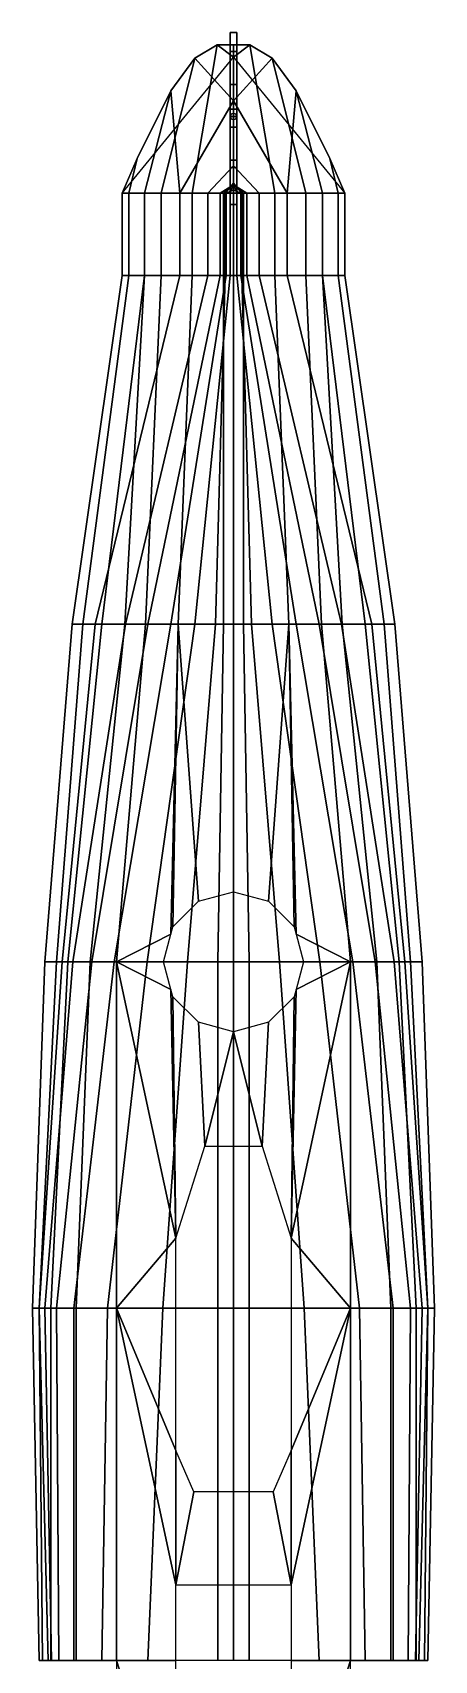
# Model space of a CAD drawing. Extents: x -2.4 to 2.4, y -20 to 20.
# Drawn here: x -2.44 to 2.44, y 0.26 to 20.04 of the extents above; entities that cross this region are included whole.
import ezdxf

# ---------------------------------------------------------------- set-up
doc = ezdxf.new("R2010")
doc.units = 0
doc.layers.get('0').update_dxf_attribs({"linetype": 'CONTINUOUS'})

msp = doc.modelspace()

# ---------------------------------------------------------------- linework, layer by layer
for points in [[(-0.04, 20.04, -0.89), (-0.04, 19.80999999999999, -1.27), (-0.04, 19.80999999999999, -0.29), (-0.04, 20.04, -0.6)], [(0.04, 20.04, -0.6), (0.04, 20.04, -0.89), (-0.04, 20.04, -0.89), (-0.04, 20.04, -0.6)], [(0.04, 20.04, -0.89), (0.04, 19.80999999999999, -1.27), (-0.04, 19.80999999999999, -1.27), (-0.04, 20.04, -0.89)], [(-0.04, 20.04, -0.6), (-0.04, 19.80999999999999, -0.29), (0.04, 19.80999999999999, -0.29), (0.04, 20.04, -0.6)], [(0.04, 19.80999999999999, -0.29), (0.04, 19.80999999999999, -1.27), (0.04, 20.04, -0.89), (0.04, 20.04, -0.6)], [(-0.1999999999998563, 19.89000000000008, 1.29), (-0.4699999999999998, 19.73, 1.29), (-0.4699999999999999, 19.73, 1.440000000000001), (-0.1999999999998563, 19.89000000000008, 1.440000000000001)], [(0, 19.74, 0.89), (0, 19.21, 0.4700000000000007), (-0.4699999999999998, 19.73, 1.29), (-0.199999999999986, 19.89000000000008, 1.29)], [(0, 19.88999999999999, 1.29), (-0.2000000000000002, 19.88999999999999, 1.29), (-0.199999999999986, 19.89000000000008, 1.440000000000001), (0, 19.88999999999999, 1.440000000000001)], [(0, 19.74, 0.89), (0, 19.74, 0.89), (-0.199999999999986, 19.89000000000008, 1.29), (0, 19.88999999999999, 1.29)], [(-0.04, 19.80999999999999, -1.27), (-0.04, 19.41, -1.6), (-0.04, 19.41), (-0.04, 19.80999999999999, -0.29)], [(0.04, 19.80999999999999, -1.27), (0.04, 19.41, -1.6), (-0.04, 19.41, -1.6), (-0.04, 19.80999999999999, -1.27)], [(-0.04, 19.80999999999999, -0.29), (-0.04, 19.41), (0.04, 19.41), (0.04, 19.80999999999999, -0.29)], [(0.2000000000000002, 19.88999999999999, 1.29), (0, 19.88999999999999, 1.29), (1.42e-14, 19.89000000000008, 1.440000000000001), (0.2000000000000002, 19.88999999999999, 1.440000000000001)], [(0, 19.74, 0.89), (0, 19.74, 0.89), (0, 19.88999999999999, 1.29), (0.2000000000000002, 19.88999999999999, 1.29)], [(0, 19.21, 0.4700000000000007), (0, 19.74, 0.89), (0.2000000000000002, 19.88999999999999, 1.29), (0.4699999999998558, 19.73000000000008, 1.29)], [(0.04, 19.41), (0.04, 19.41, -1.6), (0.04, 19.80999999999999, -1.27), (0.04, 19.80999999999999, -0.29)], [(0.4699999999999998, 19.73, 1.29), (0.2000000000000002, 19.88999999999999, 1.29), (0.2000000000000144, 19.89000000000008, 1.440000000000001), (0.4699999999999997, 19.73, 1.440000000000001)], [(0, 19.74, 0.89), (0, 19.21, 0.4700000000000007), (-0.6499999999999915, 18.09, 0.4700000000000007), (-1.349999999999987, 18.09, 1.219999999999998)], [(-0.4699999999999998, 19.73, 1.29), (-0.7599999999999998, 19.33, 1.29), (-0.7599999999999998, 19.33, 1.440000000000001), (-0.4699999999999998, 19.73, 1.440000000000001)], [(0, 19.21, 0.4700000000000007), (-0.6500000000000064, 18.08999999999999, 0.4700000000000007), (-0.7599999999999998, 19.33, 1.29), (-0.4699999999999998, 19.73, 1.29)], [(1.350000000000001, 18.09, 1.219999999999998), (0.6500000000000057, 18.09, 0.4700000000000007), (0, 19.21, 0.4700000000000007), (0, 19.74, 0.89)], [(0.6499999999999451, 18.08999999999999, 0.4699999999999358), (0, 19.21, 0.4700000000000007), (0.4699999999998558, 19.73000000000008, 1.29), (0.7600000000001332, 19.32999999999992, 1.29)], [(0.7599999999999998, 19.33, 1.29), (0.4699999999998416, 19.73, 1.29), (0.4699999999998558, 19.73000000000008, 1.440000000000001), (0.7599999999999998, 19.33, 1.440000000000001)], [(-0.04, 19.41, -1.6), (-0.04, 19.10999999999999, -1.8), (-0.04, 19.10999999999999, 0.3099999999999998), (-0.04, 19.41)], [(0.04, 19.41, -1.6), (0.04, 19.10999999999999, -1.8), (-0.04, 19.10999999999999, -1.8), (-0.04, 19.41, -1.6)], [(-0.04, 19.41), (-0.04, 19.10999999999999, 0.3099999999999998), (0.04, 19.10999999999999, 0.3099999999999998), (0.04, 19.41)], [(0.04, 19.10999999999999, 0.3099999999999998), (0.04, 19.10999999999999, -1.8), (0.04, 19.41, -1.6), (0.04, 19.41)], [(-0.6500000000000064, 18.08999999999999, 0.4700000000000007), (-1.349999999999957, 18.09000000000003, 1.219999999999991), (-1.169999999999999, 18.51, 1.29), (-0.7599999999999998, 19.33, 1.29)], [(-0.7599999999999998, 19.33, 1.440000000000001), (-1.169999999999999, 18.51, 1.440000000000001), (-1.269999999999988, 18.09, 1.349999999999999), (-1.079999999999991, 18.09, 1.39)], [(-0.7599999999999998, 19.33, 1.29), (-1.169999999999999, 18.51, 1.29), (-1.169999999999999, 18.51, 1.440000000000001), (-0.7599999999999998, 19.33, 1.440000000000001)], [(0, 19.21, 0.4700000000000007), (0, 18.42), (-0.3099999999999952, 18.09), (-0.6499999999999915, 18.09, 0.4700000000000007)], [(0.6500000000000057, 18.09, 0.4700000000000007), (0.3100000000000093, 18.09), (0, 18.42), (0, 19.21, 0.4700000000000007)], [(1.349999999999987, 18.08999999999999, 1.219999999999999), (0.6499999999999451, 18.08999999999999, 0.4699999999999358), (0.7600000000001332, 19.32999999999992, 1.29), (1.169999999999999, 18.51, 1.29)], [(1.080000000000005, 18.09, 1.39), (1.270000000000002, 18.09, 1.349999999999999), (1.169999999999999, 18.51, 1.440000000000001), (0.7600000000001332, 19.32999999999992, 1.440000000000001)], [(1.169999999999999, 18.51, 1.29), (0.7600000000001332, 19.32999999999992, 1.29), (0.7600000000001332, 19.32999999999992, 1.440000000000001), (1.169999999999999, 18.51, 1.440000000000001)], [(-0.04, 19.10999999999999, -1.8), (-0.04, 19.02, -1.87), (-0.04, 19.02, 0.31), (-0.04, 19.10999999999999, 0.31)], [(0.04, 19.10999999999999, -1.8), (0.04, 19.02, -1.87), (-0.04, 19.02, -1.87), (-0.04, 19.10999999999999, -1.8)], [(-0.04, 19.10999999999999, 0.31), (-0.04, 19.02, 0.31), (0.04, 19.02, 0.31), (0.04, 19.10999999999999, 0.31)], [(-0.0282842712474619, 19.04828427124746, 0.31), (-0.04, 19.02, 0.31), (-0.04, 19.02, 0.61), (-0.0282842712474619, 19.04828427124746, 0.61)], [(-0.04, 19.02, -1.87), (-0.0282842712474619, 18.99171572875253, -1.87), (-0.0282842712474619, 18.99171572875253, 0.61), (-0.04, 19.02, 0.61)], [(0.04, 18.89, -1.89), (0.04, 19.02, -1.89), (-0.04, 19.02, -1.89), (-0.04, 18.89, -1.89)], [(-0.04, 19.02, -1.89), (-0.04, 19.02, -1.98), (-0.04, 18.89, -1.98), (-0.04, 18.89, -1.89)], [(-0.04, 18.89, -1.98), (-0.04, 19.02, -1.98), (0.04, 19.02, -1.98), (0.04, 18.89, -1.98)], [(0.04, 19.02, -1.89), (0.04, 19.02, -1.98), (-0.04, 19.02, -1.98), (-0.04, 19.02, -1.89)], [(0, 19.05999999999999, 0.31), (-0.0282842712474619, 19.04828427124746, 0.31), (-0.0282842712474619, 19.04828427124746, 0.61), (0, 19.05999999999999, 0.61)], [(-0.0282842712474619, 18.99171572875253, -1.87), (0, 18.98, -1.87), (0, 18.98, 0.61), (-0.0282842712474619, 18.99171572875253, 0.61)], [(0.0282842712474619, 19.04828427124746, 0.31), (0, 19.05999999999999, 0.31), (0, 19.05999999999999, 0.61), (0.0282842712474619, 19.04828427124746, 0.61)], [(0, 18.98, -1.87), (0.0282842712474619, 18.99171572875253, -1.87), (0.0282842712474619, 18.99171572875253, 0.61), (0, 18.98, 0.61)], [(0.04, 19.02, 0.31), (0.0282842712474619, 19.04828427124746, 0.31), (0.0282842712474619, 19.04828427124746, 0.61), (0.04, 19.02, 0.61)], [(0.0282842712474619, 18.99171572875253, -1.87), (0.04, 19.02, -1.87), (0.04, 19.02, 0.61), (0.0282842712474619, 18.99171572875253, 0.61)], [(0.04, 19.02, 0.31), (0.04, 19.02, -1.87), (0.04, 19.10999999999999, -1.8), (0.04, 19.10999999999999, 0.31)], [(0.04, 18.89, -1.98), (0.04, 19.02, -1.98), (0.04, 19.02, -1.89), (0.04, 18.89, -1.89)], [(0.04, 18.49, -1.78), (0.04, 18.89, -1.89), (-0.04, 18.89, -1.89), (-0.04, 18.49, -1.78)], [(-0.04, 18.4, -1.89), (-0.04, 18.89, -1.98), (0.04, 18.89, -1.98), (0.04, 18.4, -1.89)], [(-0.04, 18.89, -1.89), (-0.04, 18.89, -1.98), (-0.04, 18.4, -1.89), (-0.04, 18.49, -1.78)], [(0.04, 18.4, -1.89), (0.04, 18.89, -1.98), (0.04, 18.89, -1.89), (0.04, 18.49, -1.78)], [(-1.169999999999999, 18.51, 1.440000000000001), (-1.169999999999999, 18.51, 1.29), (-1.349999999999987, 18.09, 1.280000000000001), (-1.269999999999988, 18.09, 1.349999999999999)], [(-1.349999999999957, 18.09000000000003, 1.219999999999991), (-1.349999999999957, 18.09000000000003, 1.219999999999991), (-1.349999999999987, 18.09, 1.280000000000001), (-1.169999999999999, 18.51, 1.29)], [(0, 18.42), (0, 18.19, -0.2699999999999996), (-0.1599999999999895, 18.09, -0.2699999999999996), (-0.3099999999999952, 18.09)], [(-0.04, 18.49, -1.78), (-0.04, 18.4, -1.89), (-0.04, 17.94999999999999, -1.59), (-0.04, 18.09, -1.34)], [(0.04, 18.09, -1.34), (0.04, 18.49, -1.78), (-0.04, 18.49, -1.78), (-0.04, 18.09, -1.34)], [(-0.04, 17.94999999999999, -1.59), (-0.04, 18.4, -1.89), (0.04, 18.4, -1.89), (0.04, 17.94999999999999, -1.59)], [(0.3100000000000093, 18.09), (0.1600000000000036, 18.09, -0.2699999999999996), (0, 18.19, -0.2699999999999996), (0, 18.42)], [(0.04, 17.94999999999999, -1.59), (0.04, 18.4, -1.89), (0.04, 18.49, -1.78), (0.04, 18.09, -1.34)], [(1.270000000000002, 18.09, 1.349999999999999), (1.349999999999987, 18.09000000000002, 1.280000000000001), (1.169999999999999, 18.51, 1.29), (1.169999999999999, 18.51, 1.440000000000001)], [(1.349999999999987, 18.08999999999999, 1.219999999999999), (1.349999999999987, 18.08999999999999, 1.219999999999999), (1.169999999999999, 18.51, 1.29), (1.349999999999987, 18.09000000000002, 1.280000000000001)], [(0, 18.21, -0.9400000000000012), (7.2e-15, 18.21, -1.07), (7.1e-15, 18.09, -1.07), (-0.1199999999999903, 18.09, -0.9400000000000012)], [(0, 18.21, -0.83), (0, 18.21, -0.9400000000000012), (-0.1199999999999903, 18.09, -0.9400000000000012), (-0.0999999999999872, 18.09, -0.83)], [(0, 18.21, -0.7100000000000009), (0, 18.21, -0.83), (-0.0999999999999872, 18.09, -0.83), (-0.0399999999999921, 18.09, -0.7100000000000009)], [(0, 18.12999999999999, -0.4900000000000003), (0, 18.21, -0.7100000000000009), (-0.0399999999999921, 18.09, -0.7100000000000009), (-0.0899999999999963, 18.09, -0.4900000000000003)], [(0.0900000000000105, 18.09, -0.4900000000000003), (0.0400000000000062, 18.09, -0.7100000000000009), (0, 18.21, -0.7100000000000009), (0, 18.12999999999999, -0.4900000000000003)], [(0.1200000000000045, 18.09, -0.9400000000000012), (7.1e-15, 18.09, -1.07), (7.2e-15, 18.21, -1.07), (0, 18.21, -0.9400000000000012)], [(0.0400000000000062, 18.09, -0.7100000000000009), (0.1000000000000014, 18.09, -0.83), (0, 18.21, -0.83), (0, 18.21, -0.7100000000000009)], [(0.1000000000000014, 18.09, -0.83), (0.1200000000000045, 18.09, -0.9400000000000012), (0, 18.21, -0.9400000000000012), (0, 18.21, -0.83)], [(-1.350000000000001, 18.08999999999999, 1.219999999999999), (-0.6500000000000057, 18.08999999999999, 0.4699999999999999), (-0.6500000000000058, 17.08999999999999, 0.4699999999999999), (-1.350000000000001, 17.08999999999999, 1.219999999999999)], [(-1.270000000000002, 18.08999999999999, 1.349999999999999), (-1.350000000000001, 18.08999999999999, 1.28), (-1.350000000000001, 17.08999999999999, 1.28), (-1.270000000000003, 17.08999999999999, 1.349999999999999)], [(-1.350000000000001, 18.08999999999999, 1.28), (-1.350000000000001, 18.08999999999999, 1.219999999999999), (-1.350000000000001, 17.08999999999999, 1.219999999999999), (-1.350000000000001, 17.08999999999999, 1.28)], [(-1.080000000000005, 18.08999999999999, 1.39), (-1.270000000000002, 18.08999999999999, 1.349999999999999), (-1.270000000000003, 17.08999999999999, 1.349999999999999), (-1.080000000000005, 17.08999999999999, 1.39)], [(-0.6500000000000057, 18.08999999999999, 0.4699999999999999), (-0.3100000000000093, 18.08999999999999), (-0.3100000000000094, 17.08999999999999), (-0.6500000000000058, 17.08999999999999, 0.4699999999999999)], [(-0.3100000000000093, 18.08999999999999), (-0.1600000000000036, 18.08999999999999, -0.2699999999999996), (-0.1600000000000037, 17.08999999999999, -0.2699999999999996), (-0.3100000000000094, 17.08999999999999)], [(0, 18.19, -0.2699999999999996), (0, 18.12999999999999, -0.4900000000000003), (-0.0899999999999963, 18.09, -0.4900000000000003), (-0.1599999999999895, 18.09, -0.2699999999999996)], [(-0.1600000000000036, 18.08999999999999, -0.2699999999999996), (-0.0900000000000105, 18.08999999999999, -0.4900000000000003), (-0.0900000000000106, 17.08999999999999, -0.4900000000000003), (-0.1600000000000037, 17.08999999999999, -0.2699999999999996)], [(-0.1200000000000045, 18.08999999999999, -0.9400000000000005), (-7e-15, 18.08999999999999, -1.07), (-7.2e-15, 17.08999999999999, -1.07), (-0.1200000000000046, 17.08999999999999, -0.9400000000000005)], [(-0.1000000000000014, 18.08999999999999, -0.83), (-0.1200000000000045, 18.08999999999999, -0.9400000000000003), (-0.1200000000000046, 17.08999999999999, -0.9400000000000003), (-0.1000000000000015, 17.08999999999999, -0.83)], [(-0.0400000000000062, 18.08999999999999, -0.7100000000000009), (-0.1000000000000014, 18.08999999999999, -0.83), (-0.1000000000000015, 17.08999999999999, -0.83), (-0.0400000000000063, 17.08999999999999, -0.7100000000000009)], [(-0.0900000000000105, 18.08999999999999, -0.4900000000000003), (-0.0400000000000062, 18.08999999999999, -0.7100000000000009), (-0.0400000000000063, 17.08999999999999, -0.7100000000000009), (-0.0900000000000106, 17.08999999999999, -0.4900000000000003)], [(-0.04, 18.09, -1.34), (-0.04, 17.94999999999999, -1.59), (-0.04, 17.94999999999999, -1.026666666666674), (-0.04, 18.09, -1.026666666666674)], [(0.04, 18.09, -1.026666666666658), (0.04, 18.09, -1.34), (-0.04, 18.09, -1.34), (-0.04, 18.09, -1.026666666666674)], [(0.1600000000000036, 18.09, -0.2699999999999996), (0.0900000000000105, 18.09, -0.4900000000000003), (0, 18.12999999999999, -0.4900000000000003), (0, 18.19, -0.2699999999999996)], [(0.1199999999999903, 17.08999999999999, -0.9400000000000005), (-7.1e-15, 17.08999999999999, -1.07), (-7.1e-15, 18.08999999999999, -1.07), (0.1199999999999903, 18.08999999999999, -0.9400000000000005)], [(0.0399999999999921, 17.08999999999999, -0.7100000000000009), (0.0999999999999872, 17.08999999999999, -0.83), (0.0999999999999872, 18.08999999999999, -0.83), (0.0399999999999921, 18.08999999999999, -0.7100000000000009)], [(0.0899999999999963, 17.08999999999999, -0.4900000000000003), (0.0399999999999921, 17.08999999999999, -0.7100000000000009), (0.0399999999999921, 18.08999999999999, -0.7100000000000009), (0.0899999999999963, 18.08999999999999, -0.4900000000000003)], [(0.04, 17.94999999999999, -1.026666666666658), (0.04, 17.94999999999999, -1.59), (0.04, 18.09, -1.34), (0.04, 18.09, -1.026666666666658)], [(0.1599999999999895, 17.08999999999999, -0.2699999999999996), (0.0899999999999963, 17.08999999999999, -0.4900000000000003), (0.0899999999999963, 18.08999999999999, -0.4900000000000003), (0.1599999999999895, 18.08999999999999, -0.2699999999999996)], [(0.0999999999999872, 17.08999999999999, -0.83), (0.1199999999999903, 17.08999999999999, -0.9400000000000003), (0.1199999999999903, 18.08999999999999, -0.9400000000000003), (0.0999999999999872, 18.08999999999999, -0.83)], [(0.3099999999999952, 17.08999999999999), (0.1599999999999895, 17.08999999999999, -0.2699999999999996), (0.1599999999999895, 18.08999999999999, -0.2699999999999996), (0.3099999999999952, 18.08999999999999)], [(0.6499999999999915, 17.08999999999999, 0.4699999999999999), (0.3099999999999952, 17.08999999999999), (0.3099999999999952, 18.08999999999999), (0.6499999999999915, 18.08999999999999, 0.4699999999999999)], [(1.349999999999987, 17.08999999999999, 1.219999999999999), (0.6499999999999915, 17.08999999999999, 0.4699999999999999), (0.6499999999999915, 18.08999999999999, 0.4699999999999999), (1.349999999999987, 18.08999999999999, 1.219999999999999)], [(1.079999999999991, 17.08999999999999, 1.39), (1.269999999999988, 17.08999999999999, 1.349999999999999), (1.269999999999988, 18.08999999999999, 1.349999999999999), (1.079999999999991, 18.08999999999999, 1.39)], [(1.269999999999988, 17.08999999999999, 1.349999999999999), (1.349999999999987, 17.08999999999999, 1.28), (1.349999999999987, 18.08999999999999, 1.28), (1.269999999999988, 18.08999999999999, 1.349999999999999)], [(1.349999999999987, 17.08999999999999, 1.28), (1.349999999999987, 17.08999999999999, 1.219999999999999), (1.349999999999987, 18.08999999999999, 1.219999999999999), (1.349999999999987, 18.08999999999999, 1.28)], [(-0.04, 17.94999999999999, -1.026666666666674), (-0.04, 17.94999999999999, -1.59), (0.04, 17.94999999999999, -1.59), (0.04, 17.94999999999999, -1.026666666666658)], [(-1.350000000000001, 17.08999999999999, 1.219999999999999), (-0.6500000000000057, 17.08999999999999, 0.4699999999999999), (-1.679999999999992, 12.84999999999999, 0.4699999999999998), (-1.959999999999993, 12.84999999999999, 1.049999999999999)], [(-1.270000000000003, 17.08999999999999, 1.349999999999999), (-1.350000000000001, 17.08999999999999, 1.28), (-1.959999999999993, 12.84999999999999, 1.2), (-1.829999999999998, 12.84999999999999, 1.349999999999999)], [(-1.350000000000001, 17.08999999999999, 1.28), (-1.350000000000001, 17.08999999999999, 1.219999999999999), (-1.959999999999993, 12.84999999999999, 1.049999999999999), (-1.959999999999993, 12.84999999999999, 1.2)], [(-1.080000000000005, 17.08999999999999, 1.39), (-1.270000000000003, 17.08999999999999, 1.349999999999999), (-1.829999999999998, 12.84999999999999, 1.349999999999999), (-1.599999999999994, 12.84999999999999, 1.419999999999999)], [(-0.6500000000000057, 17.08999999999999, 0.4699999999999999), (-0.3100000000000094, 17.08999999999999), (-1.309999999999988, 12.84999999999999), (-1.679999999999992, 12.84999999999999, 0.4699999999999998)], [(-0.3100000000000094, 17.08999999999999), (-0.1600000000000037, 17.08999999999999, -0.2699999999999996), (-1.039999999999992, 12.84999999999999, -0.2699999999999996), (-1.309999999999988, 12.84999999999999)], [(-0.1600000000000037, 17.08999999999999, -0.2699999999999996), (-0.0900000000000106, 17.08999999999999, -0.4900000000000003), (-0.7599999999999909, 12.84999999999999, -0.4900000000000003), (-1.039999999999992, 12.84999999999999, -0.2699999999999996)], [(-0.0900000000000106, 17.08999999999999, -0.4900000000000003), (-0.0400000000000063, 17.08999999999999, -0.7100000000000009), (-0.469999999999999, 12.84999999999999, -0.7100000000000009), (-0.7599999999999909, 12.84999999999999, -0.4900000000000003)], [(-0.0400000000000063, 17.08999999999999, -0.7100000000000009), (-0.1000000000000015, 17.08999999999999, -0.83), (-0.2199999999999989, 12.84999999999999, -0.9000000000000004), (-0.469999999999999, 12.84999999999999, -0.7100000000000009)], [(-0.1000000000000015, 17.08999999999999, -0.83), (-0.1200000000000046, 17.08999999999999, -0.9400000000000003), (-0.1199999999999904, 12.84999999999999, -0.9900000000000002), (-0.2199999999999989, 12.84999999999999, -0.9000000000000004)], [(-0.1200000000000046, 17.08999999999999, -0.9400000000000003), (-7.2e-15, 17.08999999999999, -1.07), (-1e-16, 12.84999999999999, -1.01), (-0.1199999999999904, 12.84999999999999, -0.9900000000000002)], [(0.1199999999999903, 12.84999999999999, -0.9900000000000002), (-1e-16, 12.84999999999999, -1.01), (-7.2e-15, 17.08999999999999, -1.07), (0.1199999999999903, 17.08999999999999, -0.9400000000000003)], [(0.7599999999999909, 12.84999999999999, -0.4900000000000003), (0.4699999999999989, 12.84999999999999, -0.7100000000000009), (0.0399999999999921, 17.08999999999999, -0.7100000000000009), (0.0899999999999963, 17.08999999999999, -0.4900000000000003)], [(0.4699999999999989, 12.84999999999999, -0.7100000000000009), (0.2199999999999989, 12.84999999999999, -0.9000000000000004), (0.0999999999999872, 17.08999999999999, -0.83), (0.0399999999999921, 17.08999999999999, -0.7100000000000009)], [(1.039999999999992, 12.84999999999999, -0.2699999999999996), (0.7599999999999909, 12.84999999999999, -0.4900000000000003), (0.0899999999999963, 17.08999999999999, -0.4900000000000003), (0.1599999999999895, 17.08999999999999, -0.2699999999999996)], [(0.2199999999999989, 12.84999999999999, -0.9000000000000004), (0.1199999999999903, 12.84999999999999, -0.9900000000000002), (0.1199999999999903, 17.08999999999999, -0.9400000000000003), (0.0999999999999872, 17.08999999999999, -0.83)], [(1.309999999999988, 12.84999999999999), (1.039999999999992, 12.84999999999999, -0.2699999999999996), (0.1599999999999895, 17.08999999999999, -0.2699999999999996), (0.3099999999999952, 17.08999999999999)], [(1.679999999999992, 12.84999999999999, 0.4699999999999998), (1.309999999999988, 12.84999999999999), (0.3099999999999952, 17.08999999999999), (0.6499999999999915, 17.08999999999999, 0.4699999999999999)], [(1.959999999999993, 12.84999999999999, 1.049999999999999), (1.679999999999992, 12.84999999999999, 0.4699999999999998), (0.6499999999999915, 17.08999999999999, 0.4699999999999999), (1.349999999999987, 17.08999999999999, 1.219999999999999)], [(1.599999999999994, 12.84999999999999, 1.419999999999999), (1.829999999999998, 12.84999999999999, 1.349999999999999), (1.269999999999988, 17.08999999999999, 1.349999999999999), (1.079999999999991, 17.08999999999999, 1.39)], [(1.829999999999998, 12.84999999999999, 1.349999999999999), (1.959999999999993, 12.84999999999999, 1.2), (1.349999999999987, 17.08999999999999, 1.28), (1.269999999999988, 17.08999999999999, 1.349999999999999)], [(1.959999999999993, 12.84999999999999, 1.2), (1.959999999999993, 12.84999999999999, 1.049999999999999), (1.349999999999987, 17.08999999999999, 1.219999999999999), (1.349999999999987, 17.08999999999999, 1.28)], [(-1.959999999999993, 12.84999999999999, 1.049999999999999), (-1.679999999999992, 12.84999999999999, 0.4699999999999998), (-2.080000000000012, 8.749999999999996, 0.2000000000000002), (-2.290000000000006, 8.749999999999996, 0.8199999999999993)], [(-1.959999999999993, 12.84999999999999, 1.2), (-1.959999999999993, 12.84999999999999, 1.049999999999999), (-2.290000000000006, 8.749999999999996, 0.8199999999999993), (-2.290000000000006, 8.749999999999996, 1.199999999999999)], [(-1.829999999999998, 12.84999999999999, 1.349999999999999), (-1.959999999999993, 12.84999999999999, 1.2), (-2.290000000000006, 8.749999999999996, 1.199999999999999), (-2.150000000000005, 8.749999999999996, 1.349999999999999)], [(-1.599999999999994, 12.84999999999999, 1.419999999999999), (-1.829999999999998, 12.84999999999999, 1.349999999999999), (-2.150000000000005, 8.749999999999996, 1.349999999999999), (-2.010000000000005, 8.749999999999996, 1.419999999999999)], [(-1.679999999999992, 12.84999999999999, 0.4699999999999998), (-1.309999999999988, 12.84999999999999), (-1.950000000000017, 8.749999999999996), (-2.080000000000012, 8.749999999999996, 0.2000000000000002)], [(-1.309999999999988, 12.84999999999999), (-1.039999999999992, 12.84999999999999, -0.2699999999999996), (-1.719999999999998, 8.749999999999996, -0.2699999999999996), (-1.950000000000017, 8.749999999999996)], [(-1.039999999999992, 12.84999999999999, -0.2699999999999996), (-0.7599999999999909, 12.84999999999999, -0.4900000000000003), (-1.450000000000017, 8.749999999999996, -0.4900000000000003), (-1.719999999999998, 8.749999999999996, -0.2699999999999996)], [(-0.7599999999999909, 12.84999999999999, -0.4900000000000003), (-0.469999999999999, 12.84999999999999, -0.7100000000000009), (-1.050000000000011, 8.749999999999996, -0.7100000000000009), (-1.450000000000017, 8.749999999999996, -0.4900000000000003)], [(-0.469999999999999, 12.84999999999999, -0.7100000000000009), (-0.2199999999999989, 12.84999999999999, -0.9000000000000004), (-0.5600000000000024, 8.749999999999996, -0.9000000000000004), (-1.050000000000011, 8.749999999999996, -0.7100000000000009)], [(-0.2199999999999989, 12.84999999999999, -0.9000000000000004), (-0.1199999999999904, 12.84999999999999, -0.9900000000000002), (-0.1900000000000262, 8.749999999999996, -0.9900000000000002), (-0.5600000000000024, 8.749999999999996, -0.9000000000000004)], [(-0.1199999999999904, 12.84999999999999, -0.9900000000000002), (-1e-16, 12.84999999999999, -1.01), (-1e-16, 8.749999999999996, -1.01), (-0.1900000000000262, 8.749999999999996, -0.9900000000000002)], [(0.1900000000000261, 8.749999999999996, -0.9900000000000002), (-1e-16, 8.749999999999996, -1.01), (-1e-16, 12.84999999999999, -1.01), (0.1199999999999903, 12.84999999999999, -0.9900000000000002)], [(0.5600000000000023, 8.749999999999996, -0.9000000000000004), (0.1900000000000261, 8.749999999999996, -0.9900000000000002), (0.1199999999999903, 12.84999999999999, -0.9900000000000002), (0.2199999999999989, 12.84999999999999, -0.9000000000000004)], [(1.050000000000011, 8.749999999999996, -0.7100000000000009), (0.5600000000000023, 8.749999999999996, -0.9000000000000004), (0.2199999999999989, 12.84999999999999, -0.9000000000000004), (0.4699999999999989, 12.84999999999999, -0.7100000000000009)], [(1.450000000000017, 8.749999999999996, -0.4900000000000003), (1.050000000000011, 8.749999999999996, -0.7100000000000009), (0.4699999999999989, 12.84999999999999, -0.7100000000000009), (0.7599999999999909, 12.84999999999999, -0.4900000000000003)], [(1.719999999999998, 8.749999999999996, -0.2699999999999996), (1.450000000000017, 8.749999999999996, -0.4900000000000003), (0.7599999999999909, 12.84999999999999, -0.4900000000000003), (1.039999999999992, 12.84999999999999, -0.2699999999999996)], [(1.950000000000017, 8.749999999999996), (1.719999999999998, 8.749999999999996, -0.2699999999999996), (1.039999999999992, 12.84999999999999, -0.2699999999999996), (1.309999999999988, 12.84999999999999)], [(2.080000000000012, 8.749999999999996, 0.2000000000000002), (1.950000000000017, 8.749999999999996), (1.309999999999988, 12.84999999999999), (1.679999999999992, 12.84999999999999, 0.4699999999999998)], [(2.010000000000005, 8.749999999999996, 1.419999999999999), (2.150000000000005, 8.749999999999996, 1.349999999999999), (1.829999999999998, 12.84999999999999, 1.349999999999999), (1.599999999999994, 12.84999999999999, 1.419999999999999)], [(2.290000000000006, 8.749999999999996, 0.8199999999999993), (2.080000000000012, 8.749999999999996, 0.2000000000000002), (1.679999999999992, 12.84999999999999, 0.4699999999999998), (1.959999999999993, 12.84999999999999, 1.049999999999999)], [(2.150000000000005, 8.749999999999996, 1.349999999999999), (2.290000000000006, 8.749999999999996, 1.199999999999999), (1.959999999999993, 12.84999999999999, 1.2), (1.829999999999998, 12.84999999999999, 1.349999999999999)], [(2.290000000000006, 8.749999999999996, 1.199999999999999), (2.290000000000006, 8.749999999999996, 0.8199999999999993), (1.959999999999993, 12.84999999999999, 1.049999999999999), (1.959999999999993, 12.84999999999999, 1.2)], [(-2.290000000000006, 8.749999999999996, 0.8199999999999993), (-2.080000000000012, 8.749999999999996, 0.2000000000000002), (-2.360000000000014, 4.54, 0.2000000000000002), (-2.440000000000012, 4.54, 0.71)], [(-2.290000000000006, 8.749999999999996, 1.199999999999999), (-2.290000000000006, 8.749999999999996, 0.8199999999999993), (-2.440000000000012, 4.54, 0.71), (-2.440000000000012, 4.54, 1.179999999999999)], [(-2.150000000000005, 8.749999999999996, 1.349999999999999), (-2.290000000000006, 8.749999999999996, 1.199999999999999), (-2.440000000000012, 4.54, 1.179999999999999), (-2.360000000000014, 4.54, 1.349999999999999)], [(-2.010000000000005, 8.749999999999996, 1.419999999999999), (-2.150000000000005, 8.749999999999996, 1.349999999999999), (-2.360000000000014, 4.54, 1.349999999999999), (-2.220000000000013, 4.54, 1.47)], [(-2.080000000000012, 8.749999999999996, 0.2000000000000002), (-1.950000000000017, 8.749999999999996), (-2.290000000000006, 4.54), (-2.360000000000014, 4.54, 0.2000000000000002)], [(-1.950000000000017, 8.749999999999996), (-1.719999999999998, 8.749999999999996, -0.2699999999999996), (-2.150000000000006, 4.54, -0.2699999999999995), (-2.290000000000006, 4.54)], [(-1.719999999999998, 8.749999999999996, -0.2699999999999996), (-1.450000000000017, 8.749999999999996, -0.4900000000000003), (-1.940000000000011, 4.54, -0.4900000000000002), (-2.150000000000006, 4.54, -0.2699999999999995)], [(-1.450000000000017, 8.749999999999996, -0.4900000000000003), (-1.050000000000011, 8.749999999999996, -0.7100000000000009), (-1.530000000000001, 4.54, -0.7100000000000009), (-1.940000000000011, 4.54, -0.4900000000000002)], [(-1.050000000000011, 8.749999999999996, -0.7100000000000009), (-0.5600000000000024, 8.749999999999996, -0.9000000000000004), (-0.8600000000000136, 4.54, -0.9000000000000004), (-1.530000000000001, 4.54, -0.7100000000000009)], [(-0.5600000000000024, 8.749999999999996, -0.9000000000000004), (-0.1900000000000262, 8.749999999999996, -0.9900000000000002), (-0.190000000000012, 4.54, -0.9900000000000002), (-0.8600000000000136, 4.54, -0.9000000000000004)], [(-0.1900000000000262, 8.749999999999996, -0.9900000000000002), (-1e-16, 8.749999999999996, -1.01), (-1e-16, 4.54, -0.9900000000000002), (-0.190000000000012, 4.54, -0.9900000000000002)], [(0.1900000000000119, 4.54, -0.9900000000000002), (-1e-16, 4.54, -0.9900000000000002), (-1e-16, 8.749999999999996, -1.01), (0.1900000000000261, 8.749999999999996, -0.9900000000000002)], [(0.8600000000000136, 4.54, -0.9000000000000004), (0.1900000000000119, 4.54, -0.9900000000000002), (0.1900000000000261, 8.749999999999996, -0.9900000000000002), (0.5600000000000023, 8.749999999999996, -0.9000000000000004)], [(1.530000000000001, 4.54, -0.7100000000000009), (0.8600000000000136, 4.54, -0.9000000000000004), (0.5600000000000023, 8.749999999999996, -0.9000000000000004), (1.050000000000011, 8.749999999999996, -0.7100000000000009)], [(1.940000000000011, 4.54, -0.4900000000000002), (1.530000000000001, 4.54, -0.7100000000000009), (1.050000000000011, 8.749999999999996, -0.7100000000000009), (1.450000000000017, 8.749999999999996, -0.4900000000000003)], [(2.150000000000005, 4.54, -0.2699999999999995), (1.940000000000011, 4.54, -0.4900000000000002), (1.450000000000017, 8.749999999999996, -0.4900000000000003), (1.719999999999998, 8.749999999999996, -0.2699999999999996)], [(2.290000000000006, 4.54), (2.150000000000005, 4.54, -0.2699999999999995), (1.719999999999998, 8.749999999999996, -0.2699999999999996), (1.950000000000017, 8.749999999999996)], [(2.360000000000013, 4.54, 0.2000000000000002), (2.290000000000006, 4.54), (1.950000000000017, 8.749999999999996), (2.080000000000012, 8.749999999999996, 0.2000000000000002)], [(2.220000000000013, 4.54, 1.47), (2.360000000000013, 4.54, 1.349999999999999), (2.150000000000005, 8.749999999999996, 1.349999999999999), (2.010000000000005, 8.749999999999996, 1.419999999999999)], [(2.440000000000011, 4.54, 0.71), (2.360000000000013, 4.54, 0.2000000000000002), (2.080000000000012, 8.749999999999996, 0.2000000000000002), (2.290000000000006, 8.749999999999996, 0.8199999999999993)], [(2.360000000000013, 4.54, 1.349999999999999), (2.440000000000011, 4.54, 1.179999999999999), (2.290000000000006, 8.749999999999996, 1.199999999999999), (2.150000000000005, 8.749999999999996, 1.349999999999999)], [(2.440000000000011, 4.54, 1.179999999999999), (2.440000000000011, 4.54, 0.71), (2.290000000000006, 8.749999999999996, 0.8199999999999993), (2.290000000000006, 8.749999999999996, 1.199999999999999)], [(-2.440000000000012, 4.54, 0.71), (-2.360000000000014, 4.54, 0.2000000000000002), (-2.25, 0.26, 0.2000000000000002), (-2.359999999999999, 0.26, 0.9199999999999999)], [(-2.440000000000012, 4.54, 1.179999999999999), (-2.440000000000012, 4.54, 0.71), (-2.359999999999999, 0.26, 0.9199999999999999), (-2.359999999999999, 0.26, 1.27)], [(-2.360000000000014, 4.54, 1.349999999999999), (-2.440000000000012, 4.54, 1.179999999999999), (-2.359999999999999, 0.26, 1.27), (-2.320000000000007, 0.26, 1.349999999999999)], [(-2.220000000000013, 4.54, 1.47), (-2.360000000000014, 4.54, 1.349999999999999), (-2.320000000000007, 0.26, 1.349999999999999), (-2.220000000000013, 0.26, 1.47)], [(-2.360000000000014, 4.54, 0.2000000000000002), (-2.290000000000006, 4.54), (-2.210000000000007, 0.26), (-2.25, 0.26, 0.2000000000000002)], [(-2.290000000000006, 4.54), (-2.150000000000006, 4.54, -0.2699999999999995), (-2.120000000000004, 0.26, -0.2699999999999995), (-2.210000000000007, 0.26)], [(-2.150000000000006, 4.54, -0.2699999999999995), (-1.940000000000011, 4.54, -0.4900000000000002), (-1.940000000000012, 0.26, -0.4900000000000002), (-2.120000000000004, 0.26, -0.2699999999999995)], [(-1.940000000000011, 4.54, -0.4900000000000002), (-1.530000000000001, 4.54, -0.71), (-1.600000000000008, 0.26, -0.71), (-1.940000000000012, 0.26, -0.4900000000000002)], [(-1.530000000000001, 4.54, -0.71), (-0.8600000000000136, 4.54, -0.9000000000000004), (-1.040000000000006, 0.26, -0.9000000000000004), (-1.600000000000008, 0.26, -0.71)], [(-0.8600000000000136, 4.54, -0.9000000000000004), (-0.190000000000012, 4.54, -0.9900000000000002), (-0.190000000000012, 0.2599999999999998, -0.9900000000000002), (-1.040000000000006, 0.26, -0.9000000000000004)], [(-0.190000000000012, 4.54, -0.9900000000000002), (-1e-16, 4.54, -0.9900000000000002), (0, 0.2599999999999998, -0.9900000000000002), (-0.190000000000012, 0.2599999999999998, -0.9900000000000002)], [(0.1900000000000119, 0.2599999999999998, -0.9900000000000002), (0, 0.2599999999999998, -0.9900000000000002), (-1e-16, 4.54, -0.9900000000000002), (0.1900000000000119, 4.54, -0.9900000000000002)], [(1.040000000000006, 0.2599999999999998, -0.9000000000000004), (0.1900000000000119, 0.2599999999999998, -0.9900000000000002), (0.1900000000000119, 4.54, -0.9900000000000002), (0.8600000000000136, 4.54, -0.9000000000000004)], [(1.600000000000008, 0.2599999999999998, -0.71), (1.040000000000006, 0.2599999999999998, -0.9000000000000004), (0.8600000000000136, 4.54, -0.9000000000000004), (1.530000000000004, 4.54, -0.709999999999999)], [(1.940000000000011, 0.2599999999999998, -0.4900000000000002), (1.600000000000008, 0.2599999999999998, -0.71), (1.530000000000004, 4.54, -0.709999999999999), (1.940000000000011, 4.54, -0.4900000000000002)], [(2.120000000000004, 0.2599999999999998, -0.2699999999999995), (1.940000000000011, 0.2599999999999998, -0.4900000000000002), (1.940000000000011, 4.54, -0.4900000000000002), (2.150000000000005, 4.54, -0.2699999999999995)], [(2.210000000000007, 0.2599999999999998), (2.120000000000004, 0.2599999999999998, -0.2699999999999995), (2.150000000000005, 4.54, -0.2699999999999995), (2.290000000000006, 4.54)], [(2.25, 0.2599999999999998, 0.2000000000000002), (2.210000000000007, 0.2599999999999998), (2.290000000000006, 4.54), (2.360000000000013, 4.54, 0.2000000000000002)], [(2.220000000000013, 0.2599999999999998, 1.47), (2.320000000000007, 0.2599999999999998, 1.349999999999999), (2.360000000000013, 4.54, 1.349999999999999), (2.220000000000013, 4.54, 1.47)], [(2.359999999999999, 0.2599999999999998, 0.9199999999999999), (2.25, 0.2599999999999998, 0.2000000000000002), (2.360000000000013, 4.54, 0.2000000000000002), (2.440000000000011, 4.54, 0.71)], [(2.320000000000007, 0.2599999999999998, 1.349999999999999), (2.359999999999999, 0.2599999999999998, 1.27), (2.440000000000011, 4.54, 1.179999999999999), (2.360000000000013, 4.54, 1.349999999999999)], [(2.359999999999999, 0.2599999999999998, 1.27), (2.359999999999999, 0.2599999999999998, 0.9199999999999999), (2.440000000000011, 4.54, 0.71), (2.440000000000011, 4.54, 1.179999999999999)]]:
    msp.add_3dface(points)
at = {"color": 2}
for points in [[(-0.2000000000000002, 19.88999999999999, 1.440000000000001), (-0.4699999999999998, 19.73, 1.440000000000001), (-0.8799999999999883, 18.09, 1.419999999999999), (-0.4999999999999929, 18.09, 1.439999999999999)], [(0, 19.88999999999999, 1.440000000000001), (-0.2000000000000002, 19.88999999999999, 1.440000000000001), (-0.4999999999999929, 18.09, 1.439999999999999), (7e-15, 18.09, 1.439999999999999)], [(7e-15, 18.09, 1.439999999999999), (0.5000000000000071, 18.09, 1.439999999999999), (0.2000000000000002, 19.88999999999999, 1.440000000000001), (0, 19.88999999999999, 1.440000000000001)], [(0.5000000000000071, 18.09, 1.439999999999999), (0.8800000000000024, 18.09, 1.419999999999999), (0.4699999999999998, 19.73, 1.440000000000001), (0.2000000000000002, 19.88999999999999, 1.440000000000001)], [(-0.4699999999999998, 19.73, 1.440000000000001), (-0.7599999999999998, 19.33, 1.440000000000001), (-1.079999999999991, 18.09, 1.39), (-0.8799999999999883, 18.09, 1.419999999999999)], [(0.8800000000000024, 18.09, 1.419999999999999), (1.080000000000005, 18.09, 1.39), (0.7599999999999998, 19.33, 1.440000000000001), (0.4699999999999998, 19.73, 1.440000000000001)], [(-0.8800000000000024, 18.08999999999999, 1.419999999999999), (-1.080000000000005, 18.08999999999999, 1.39), (-1.080000000000005, 17.08999999999999, 1.39), (-0.8800000000000027, 17.08999999999999, 1.419999999999999)], [(-0.5000000000000071, 18.08999999999999, 1.439999999999999), (-0.8800000000000024, 18.08999999999999, 1.419999999999999), (-0.8800000000000027, 17.08999999999999, 1.419999999999999), (-0.5000000000000072, 17.08999999999999, 1.439999999999999)], [(-7e-15, 18.08999999999999, 1.439999999999999), (-0.5000000000000071, 18.08999999999999, 1.439999999999999), (-0.5000000000000072, 17.08999999999999, 1.439999999999999), (-7.2e-15, 17.08999999999999, 1.439999999999999)], [(-7.1e-15, 17.08999999999999, 1.439999999999999), (0.4999999999999929, 17.08999999999999, 1.439999999999999), (0.4999999999999929, 18.08999999999999, 1.439999999999999), (-7.1e-15, 18.08999999999999, 1.439999999999999)], [(0.4999999999999929, 17.08999999999999, 1.439999999999999), (0.8799999999999883, 17.08999999999999, 1.419999999999999), (0.8799999999999883, 18.08999999999999, 1.419999999999999), (0.4999999999999929, 18.08999999999999, 1.439999999999999)], [(0.8799999999999883, 17.08999999999999, 1.419999999999999), (1.079999999999991, 17.08999999999999, 1.39), (1.079999999999991, 18.08999999999999, 1.39), (0.8799999999999883, 18.08999999999999, 1.419999999999999)], [(-1.080000000000005, 17.08999999999999, 1.39), (-1.080000000000005, 17.08999999999999, 1.39), (-1.599999999999994, 12.84999999999999, 1.419999999999999), (-1.319999999999993, 12.84999999999999, 1.48)], [(-0.8800000000000027, 17.08999999999999, 1.419999999999999), (-1.080000000000005, 17.08999999999999, 1.39), (-1.319999999999993, 12.84999999999999, 1.48), (-1.069999999999993, 12.84999999999999, 1.509999999999999)], [(-0.5000000000000072, 17.08999999999999, 1.439999999999999), (-0.8800000000000027, 17.08999999999999, 1.419999999999999), (-1.069999999999993, 12.84999999999999, 1.509999999999999), (-0.6699999999999875, 12.84999999999999, 1.549999999999998)], [(-7.2e-15, 17.08999999999999, 1.439999999999999), (-0.5000000000000072, 17.08999999999999, 1.439999999999999), (-0.6699999999999875, 12.84999999999999, 1.549999999999998), (-1e-16, 12.84999999999999, 1.549999999999998)], [(-1e-16, 12.84999999999999, 1.549999999999998), (0.6699999999999875, 12.84999999999999, 1.549999999999998), (0.4999999999999929, 17.08999999999999, 1.439999999999999), (-7.2e-15, 17.08999999999999, 1.439999999999999)], [(0.6699999999999875, 12.84999999999999, 1.549999999999998), (1.069999999999993, 12.84999999999999, 1.509999999999999), (0.8799999999999883, 17.08999999999999, 1.419999999999999), (0.4999999999999929, 17.08999999999999, 1.439999999999999)], [(1.069999999999993, 12.84999999999999, 1.509999999999999), (1.319999999999993, 12.84999999999999, 1.48), (1.079999999999991, 17.08999999999999, 1.39), (0.8799999999999883, 17.08999999999999, 1.419999999999999)], [(1.319999999999993, 12.84999999999999, 1.48), (1.599999999999994, 12.84999999999999, 1.419999999999999), (1.079999999999991, 17.08999999999999, 1.39)], [(-1.319999999999993, 12.84999999999999, 1.48), (-1.599999999999994, 12.84999999999999, 1.419999999999999), (-2.010000000000005, 8.749999999999996, 1.419999999999999), (-1.740000000000009, 8.749999999999996, 1.499999999999999)], [(-1.069999999999993, 12.84999999999999, 1.509999999999999), (-1.319999999999993, 12.84999999999999, 1.48), (-1.740000000000009, 8.749999999999996, 1.499999999999999), (-1.420000000000015, 8.749999999999996, 1.549999999999998)], [(-0.6699999999999875, 12.84999999999999, 1.549999999999998), (-1.069999999999993, 12.84999999999999, 1.509999999999999), (-1.420000000000015, 8.749999999999996, 1.549999999999998), (-0.7600000000000025, 9.085884572681191, 1.589849509551391)], [(-0.6699999999999875, 12.84999999999999, 1.549999999999998), (-0.6699999999999875, 12.84999999999999, 1.549999999999998), (-0.7600000000000025, 9.085884572681191, 1.589849509551391), (-0.7361215932167726, 9.175, 1.59125675825175)], [(-0.6699999999999875, 12.84999999999999, 1.549999999999998), (-0.6699999999999875, 12.84999999999999, 1.549999999999998), (-0.7361215932167726, 9.175, 1.59125675825175), (-0.4249999999999999, 9.486121593216772, 1.607631578947369)], [(-1e-16, 12.84999999999999, 1.549999999999998), (-0.6699999999999875, 12.84999999999999, 1.549999999999998), (-0.4249999999999999, 9.486121593216772, 1.607631578947369), (-1e-16, 9.600000000000001, 1.629999999999998)], [(-1e-16, 9.600000000000001, 1.629999999999998), (0.4250000000000001, 9.486121593216772, 1.607631578947369), (0.6699999999999875, 12.84999999999999, 1.549999999999998), (-1e-16, 12.84999999999999, 1.549999999999998)], [(0.425, 9.486121593216772, 1.607631578947369), (0.736121593216773, 9.175, 1.591106267803142), (0.6699999999999875, 12.84999999999999, 1.549999999999998)], [(0.7600000000000025, 9.085884572681191, 1.589849509551391), (1.420000000000015, 8.749999999999996, 1.549999999999998), (1.069999999999993, 12.84999999999999, 1.509999999999999), (0.6699999999999875, 12.84999999999999, 1.549999999999998)], [(0.736121593216773, 9.175, 1.591106267803142), (0.7600000000000025, 9.085884572681191, 1.589849509551391), (0.6699999999999875, 12.84999999999999, 1.549999999999998)], [(1.420000000000015, 8.749999999999996, 1.549999999999998), (1.740000000000009, 8.749999999999996, 1.499999999999999), (1.319999999999993, 12.84999999999999, 1.48), (1.069999999999993, 12.84999999999999, 1.509999999999999)], [(1.740000000000009, 8.749999999999996, 1.499999999999999), (2.010000000000005, 8.749999999999996, 1.419999999999999), (1.599999999999994, 12.84999999999999, 1.419999999999999), (1.319999999999993, 12.84999999999999, 1.48)], [(-0.7600000000000025, 9.085884572681191, 1.589849509551391), (-0.7600000000000025, 9.085884572681191, 1.589849509551391), (-1.420000000000015, 8.749999999999996, 1.549999999999998), (-0.8499999999999989, 8.749999999999996, 1.584545454545455)], [(0.8499999999999991, 8.749999999999996, 1.584545454545455), (1.420000000000015, 8.749999999999996, 1.549999999999998), (1.420000000000015, 8.749999999999996, 1.549999999999998), (0.7600000000000023, 9.085884572681191, 1.589849509551391)], [(-1.740000000000009, 8.749999999999996, 1.499999999999999), (-2.010000000000005, 8.749999999999996, 1.419999999999999), (-2.220000000000013, 4.54, 1.47), (-1.91000000000001, 4.54, 1.589999999999999)], [(-1.420000000000015, 8.749999999999996, 1.549999999999998), (-1.740000000000009, 8.749999999999996, 1.499999999999999), (-1.91000000000001, 4.54, 1.589999999999999), (-1.420000000000015, 4.54, 1.659999999999999)], [(-0.849999999999998, 8.75, 1.584545454545455), (-1.420000000000015, 8.749999999999996, 1.549999999999998), (-1.420000000000015, 8.749999999999996, 1.549999999999998), (-0.7600000000000184, 8.41411542731887, 1.589999999999999)], [(-1.420000000000015, 8.749999999999996, 1.549999999999998), (-1.420000000000015, 4.54, 1.659999999999999), (-0.7000000000000007, 5.39, 1.707943925233644)], [(-1.420000000000015, 8.749999999999996, 1.549999999999998), (-0.7000000000000007, 5.39, 1.707943925233644), (-0.7600000000000026, 8.414115427318812, 1.59)], [(0.7000000000000007, 5.389999999999998, 1.707943925233644), (1.420000000000015, 4.540000000000006, 1.66), (1.420000000000015, 8.749999999999996, 1.549999999999998)], [(0.7600000000000028, 8.414115427318812, 1.589849509551391), (0.7000000000000007, 5.39, 1.707943925233644), (1.420000000000015, 8.749999999999996, 1.549999999999998)], [(0.7600000000000028, 8.414115427318812, 1.589849509551391), (1.420000000000015, 8.749999999999996, 1.549999999999998), (1.420000000000015, 8.749999999999996, 1.549999999999998), (0.849999999999998, 8.75, 1.584545454545455)], [(1.420000000000015, 4.54, 1.659999999999999), (1.91000000000001, 4.54, 1.589999999999999), (1.740000000000009, 8.749999999999996, 1.499999999999999), (1.420000000000015, 8.749999999999996, 1.549999999999998)], [(1.91000000000001, 4.54, 1.589999999999999), (2.220000000000013, 4.54, 1.47), (2.010000000000005, 8.749999999999996, 1.419999999999999), (1.740000000000009, 8.749999999999996, 1.499999999999999)], [(-0.7600000000000185, 8.41411542731887, 1.589999999999999), (-0.7000000000000006, 5.39, 1.707943925233644), (-0.7361215932167732, 8.325000000000005, 1.59125675825175)], [(-0.7000000000000007, 5.39, 1.707943925233644), (-0.3500000000000001, 6.510000000000006, 1.71841121495327), (-0.4250000000000004, 8.013878406783228, 1.607631578947369), (-0.7361215932167731, 8.325000000000006, 1.59125675825175)], [(0.3500000000000009, 6.510000000000005, 1.71841121495327), (0.7000000000000007, 5.389999999999988, 1.707943925233644), (0.736121593216773, 8.325000000000003, 1.591106267803142), (0.425, 8.013878406783228, 1.607631578947369)], [(0.736121593216773, 8.325000000000003, 1.59125675825175), (0.7000000000000007, 5.39, 1.707943925233644), (0.7599828099906193, 8.41405127333041, 1.590000796399612)], [(-0.3500000000000003, 6.510000000000005, 1.71841121495327), (-0.3500000000000003, 6.510000000000005, 1.71841121495327), (-2e-16, 7.899999999999998, 1.629999999999998), (-0.4250000000000004, 8.013878406783228, 1.607631578947369)], [(0.3500000000000009, 6.510000000000005, 1.71841121495327), (0.3500000000000009, 6.510000000000005, 1.71841121495327), (0.425, 8.013878406783228, 1.607631578947369), (-2e-16, 7.899999999999998, 1.629999999999998)], [(-0.3500000000000004, 6.510000000000005, 1.71841121495327), (-0.3500000000000004, 6.510000000000005, 1.71841121495327), (0.3500000000000009, 6.510000000000005, 1.71841121495327), (-2e-16, 7.899999999999998, 1.629999999999998)], [(-0.7000000000000007, 5.39, 1.707943925233644), (-1.420000000000015, 4.539999999999987, 1.66), (-0.7000000000000002, 4.540000000000006, 1.699999999999999)], [(0.7000000000000006, 4.540000000000032, 1.699999999999998), (1.420000000000015, 4.54, 1.659999999999999), (0.7000000000000007, 5.389999999999988, 1.707943925233644)], [(-1.91000000000001, 4.54, 1.589999999999999), (-2.220000000000013, 4.54, 1.47), (-2.220000000000013, 0.26, 1.47), (-1.91000000000001, 0.26, 1.589999999999999)], [(-1.420000000000015, 4.54, 1.659999999999999), (-1.91000000000001, 4.54, 1.589999999999999), (-1.91000000000001, 0.26, 1.589999999999999), (-1.420000000000001, 0.26, 1.689999999999999)], [(-0.7000000000000023, 1.180000000000006, 1.731401869158878), (-1.420000000000015, 4.540000000000006, 1.66), (-1.420000000000001, 0.2600000000000051, 1.689999999999999), (-0.700000000000003, 0.2600000000000051, 1.74)], [(-0.7000000000000002, 2.810000000000002, 1.716168224299065), (-1.420000000000015, 4.540000000000006, 1.66), (-0.7000000000000023, 1.180000000000007, 1.731401869158878)], [(-0.7000000000000002, 4.540000000000006, 1.699999999999999), (-1.420000000000015, 4.539999999999987, 1.66), (-0.7000000000000021, 2.810000000000006, 1.716168224299065)], [(0.700000000000003, 0.2600000000000051, 1.74), (1.420000000000001, 0.2600000000000051, 1.689999999999999), (1.420000000000015, 4.540000000000006, 1.66), (0.7000000000000023, 1.180000000000006, 1.731401869158878)], [(0.7000000000000023, 1.180000000000006, 1.731401869158878), (1.420000000000015, 4.540000000000006, 1.66), (0.7000000000000007, 2.81, 1.716168224299065)], [(0.7000000000000007, 2.810000000000002, 1.716168224299065), (1.420000000000015, 4.54, 1.659999999999999), (0.7000000000000006, 4.540000000000032, 1.699999999999998)], [(1.420000000000001, 0.2599999999999998, 1.689999999999999), (1.91000000000001, 0.2599999999999998, 1.589999999999999), (1.91000000000001, 4.54, 1.589999999999999), (1.420000000000015, 4.54, 1.659999999999999)], [(1.91000000000001, 0.2599999999999998, 1.589999999999999), (2.220000000000013, 0.2599999999999998, 1.47), (2.220000000000013, 4.54, 1.47), (1.91000000000001, 4.54, 1.589999999999999)], [(-0.4800000000000008, 2.310000000000002, 1.720841121495326), (-0.7000000000000001, 2.810000000000002, 1.716168224299065), (-0.7000000000000023, 1.180000000000006, 1.731401869158878)], [(0.7000000000000003, 1.180000000000006, 1.731401869158878), (0.7000000000000012, 2.810000000000002, 1.716168224299065), (0.4800000000000007, 2.310000000000002, 1.720841121495326)], [(0.4800000000000006, 2.310000000000002, 1.720841121495326), (-0.4800000000000007, 2.310000000000002, 1.720841121495326), (-0.7000000000000023, 1.180000000000006, 1.731401869158878), (0.7000000000000001, 1.180000000000006, 1.731401869158878)], [(-0.7000000000000001, -1.999999999999992, 1.771334488734835), (-1.420000000000001, 0.2600000000000051, 1.689999999999999), (-1.399999999999991, -5.509999999999998, 1.74), (-0.7000000000000001, -3.979999999999996, 1.798786828422877)], [(-0.7000000000000002, 0.2600000000000051, 1.74), (-1.420000000000001, 0.2599999999998364, 1.69), (-1.420000000000001, 0.2599999999998364, 1.69), (-0.7000000000000001, -1.999999999999992, 1.771334488734835)], [(0.7000000000000001, -3.979999999999996, 1.798786828422877), (1.399999999999991, -5.509999999999998, 1.74), (1.420000000000001, 0.2600000000000051, 1.689999999999999), (0.7000000000000001, -1.999999999999992, 1.771334488734835)], [(1.420000000000001, 0.2599999999997938, 1.690000000000001), (0.700000000000003, 0.2600000000000069, 1.74), (0.700000000000003, 0.2600000000000069, 1.74), (0.7000000000000001, -1.999999999999992, 1.771334488734835)]]:
    msp.add_3dface(points, dxfattribs=at)

doc.saveas('drawing.dxf')
